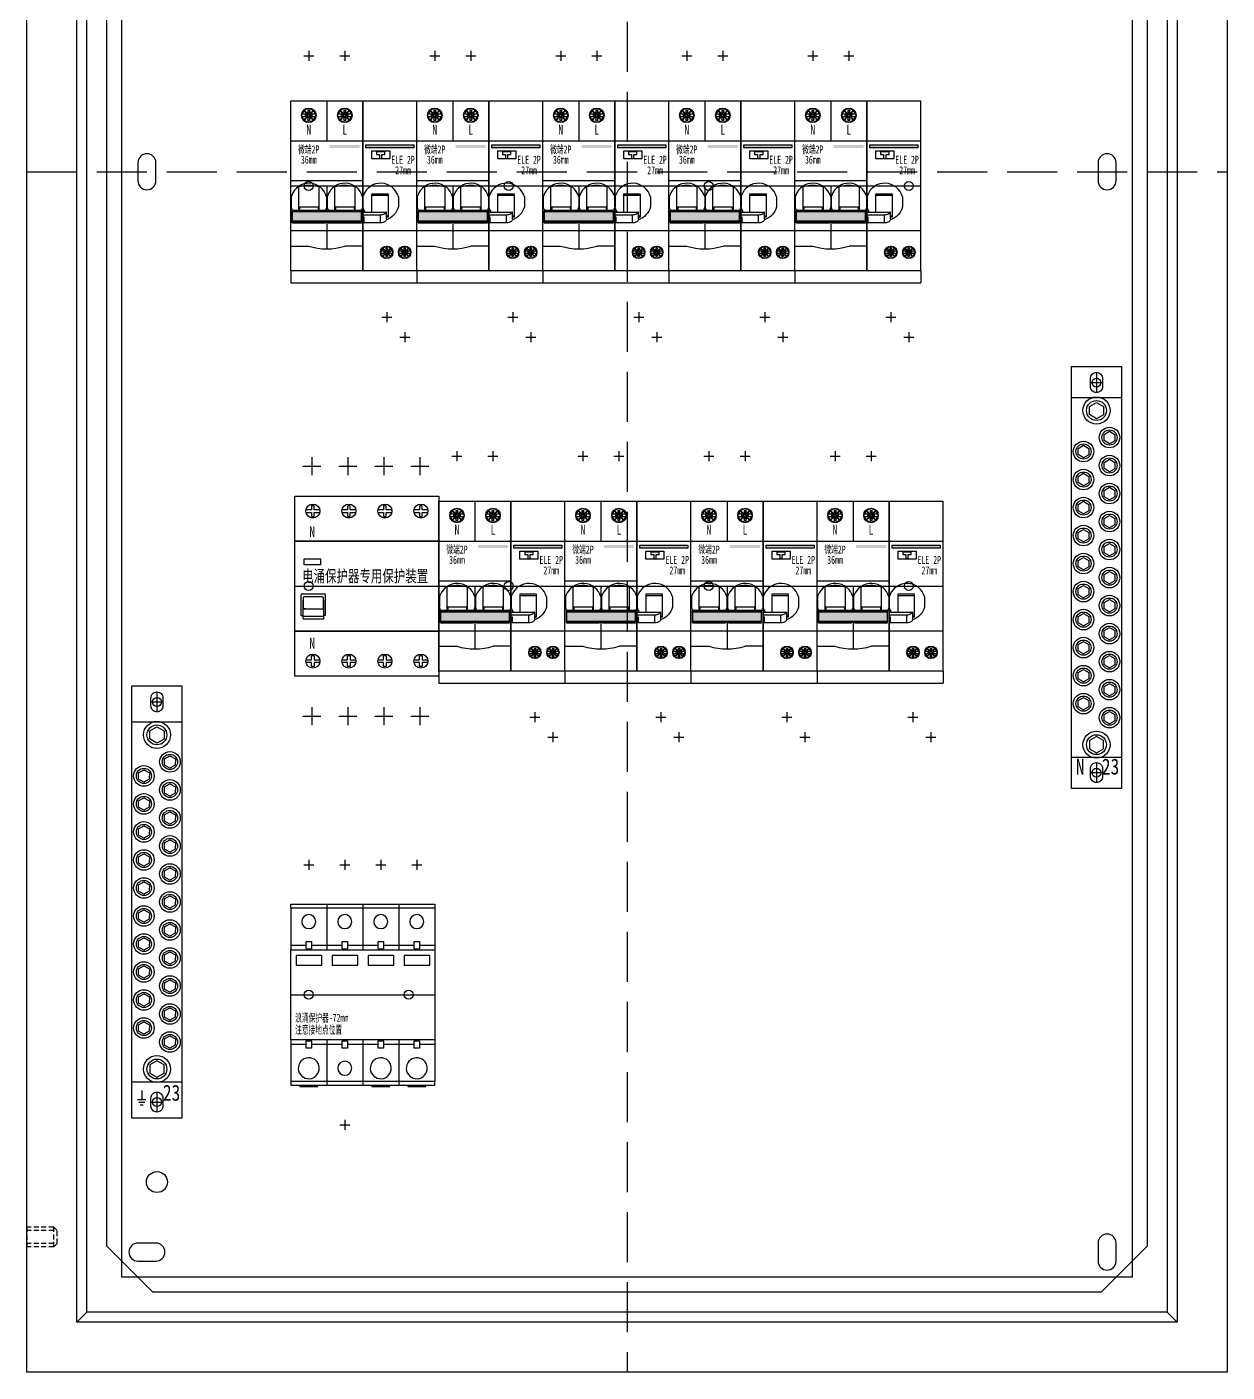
# Model space of a CAD drawing. Extents: x 1529467 to 1530067, y 413710 to 414910.
# Drawn here: x 1529467 to 1530067, y 413710 to 414383 of the extents above; entities that cross this region are included whole.
import ezdxf
from ezdxf.enums import TextEntityAlignment as Align

# ---------------------------------------------------------------- set-up
doc = ezdxf.new("R2010")
doc.units = 0
doc.header["$MEASUREMENT"] = 0
for name, pattern in [('DASH', [0.35, 0.25, -0.1]), ('HIDDEN', [0.375, 0.25, -0.125]), ('LYJS-XX', [0.35, 0.25, -0.1])]:
    doc.linetypes.add(name, pattern=pattern)
for name, color, linetype in [('dian', 7, 'Continuous'), ('LY-JS-BJ', 7, 'Continuous'), ('LY-JS-YQJ', 7, 'Continuous'), ('布置图', 20, 'Continuous'), ('照明平面设备层', 1, 'Continuous')]:
    doc.layers.add(name, color=color, linetype=linetype)
doc.styles.add('-宋体', font='', dxfattribs={"width": 0.65})
doc.styles.add('LY-SJ-元器件', font='', dxfattribs={"width": 0.6, "height": 4})
doc.styles.get('-宋体').set_extended_font_data('NSimSun')
doc.styles.get('LY-SJ-元器件').set_extended_font_data('SimSun')

# ---------------------------------------------------------------- blocks, each defined once
blk = doc.blocks.new('A$C7F2E4CF4')
at = {"layer": 'LY-JS-YQJ', "color": 1, "linetype": 'DASH'}
for p, q in [((-3, 0), (3, 0)), ((0, 5), (0, -5))]:
    blk.add_line(p, q, dxfattribs=at)
at = {"layer": 'LY-JS-YQJ', "color": 0, "linetype": 'ByBlock'}
blk.add_lwpolyline([(0, 5), (0, 5, -0.414214), (3, 2), (3, -2, -0.414214), (0, -5), (0, -5, -0.414214), (-3, -2), (-3, 2, -0.414214)], format="xyb", close=True, dxfattribs=at)
blk = doc.blocks.new('23位零排2021')
at = {"layer": 'LY-JS-YQJ', "color": 2, "linetype": 'ByBlock'}
blk.add_lwpolyline([(25, 211), (25, 0), (0, 0), (0, 211)], close=True, dxfattribs=at)
for points in [[(0, 195.5), (25, 195.5)], [(25, 15.5), (0, 15.5)]]:
    blk.add_lwpolyline(points, dxfattribs=at)
at = {"layer": 'LY-JS-YQJ', "color": 3}
for points in [[(12.49, 184.91), (8.94, 186.97), (8.96, 191.07), (12.51, 193.1), (16.06, 191.04), (16.04, 186.94)], [(18.99, 172.38), (16.29, 173.95), (16.3, 177.07), (19.01, 178.62), (21.71, 177.05), (21.7, 173.93)], [(5.99, 165.38), (3.29, 166.95), (3.3, 170.07), (6.01, 171.62), (8.71, 170.05), (8.7, 166.93)], [(18.99, 158.38), (16.29, 159.95), (16.3, 163.07), (19.01, 164.62), (21.71, 163.05), (21.7, 159.93)], [(5.99, 151.38), (3.29, 152.95), (3.3, 156.07), (6.01, 157.62), (8.71, 156.05), (8.7, 152.93)], [(18.99, 144.38), (16.29, 145.95), (16.3, 149.07), (19.01, 150.62), (21.71, 149.05), (21.7, 145.93)], [(5.99, 137.38), (3.29, 138.95), (3.3, 142.07), (6.01, 143.62), (8.71, 142.05), (8.7, 138.93)], [(18.99, 130.38), (16.29, 131.95), (16.3, 135.07), (19.01, 136.62), (21.71, 135.05), (21.7, 131.93)], [(5.99, 123.38), (3.29, 124.95), (3.3, 128.07), (6.01, 129.62), (8.71, 128.05), (8.7, 124.93)], [(18.99, 116.38), (16.29, 117.95), (16.3, 121.07), (19.01, 122.62), (21.71, 121.05), (21.7, 117.93)], [(5.99, 109.38), (3.29, 110.95), (3.3, 114.07), (6.01, 115.62), (8.71, 114.05), (8.7, 110.93)], [(18.99, 102.38), (16.29, 103.95), (16.3, 107.07), (19.01, 108.62), (21.71, 107.05), (21.7, 103.93)], [(5.99, 95.38), (3.29, 96.95), (3.3, 100.07), (6.01, 101.62), (8.71, 100.05), (8.7, 96.93)], [(18.99, 88.38), (16.29, 89.95), (16.3, 93.07), (19.01, 94.62), (21.71, 93.05), (21.7, 89.93)], [(5.99, 81.38), (3.29, 82.95), (3.3, 86.07), (6.01, 87.62), (8.71, 86.05), (8.7, 82.93)], [(18.99, 74.38), (16.29, 75.95), (16.3, 79.07), (19.01, 80.62), (21.71, 79.05), (21.7, 75.93)], [(5.99, 67.38), (3.29, 68.95), (3.3, 72.07), (6.01, 73.62), (8.71, 72.05), (8.7, 68.93)], [(18.99, 60.38), (16.29, 61.95), (16.3, 65.07), (19.01, 66.62), (21.71, 65.05), (21.7, 61.93)], [(5.99, 53.38), (3.29, 54.95), (3.3, 58.07), (6.01, 59.62), (8.71, 58.05), (8.7, 54.93)], [(18.99, 46.38), (16.29, 47.95), (16.3, 51.07), (19.01, 52.62), (21.71, 51.05), (21.7, 47.93)], [(5.99, 39.38), (3.29, 40.95), (3.3, 44.07), (6.01, 45.62), (8.71, 44.05), (8.7, 40.93)], [(18.99, 32.38), (16.29, 33.95), (16.3, 37.07), (19.01, 38.62), (21.71, 37.05), (21.7, 33.93)], [(12.49, 26.09), (8.94, 24.03), (8.96, 19.93), (12.51, 17.9), (16.06, 19.96), (16.04, 24.06)]]:
    blk.add_lwpolyline(points, close=True, dxfattribs=at)
for centre, radius in [((12.5, 189.01), 6.76), ((12.5, 189.01), 4.97), ((19, 175.5), 5.14), ((19, 175.5), 3.78), ((6, 168.5), 5.14), ((6, 168.5), 3.78), ((19, 161.5), 5.14), ((19, 161.5), 3.78), ((6, 154.5), 5.14), ((6, 154.5), 3.78), ((19, 147.5), 5.14), ((19, 147.5), 3.78), ((6, 140.5), 5.14), ((6, 140.5), 3.78), ((19, 133.5), 5.14), ((19, 133.5), 3.78), ((6, 126.5), 5.14), ((6, 126.5), 3.78), ((19, 119.5), 5.14), ((19, 119.5), 3.78), ((6, 112.5), 5.14), ((6, 112.5), 3.78), ((19, 105.5), 5.14), ((19, 105.5), 3.78), ((6, 98.5), 5.14), ((6, 98.5), 3.78), ((19, 91.5), 5.14), ((19, 91.5), 3.78), ((6, 84.5), 5.14), ((6, 84.5), 3.78), ((19, 77.5), 5.14), ((19, 77.5), 3.78), ((6, 70.5), 5.14), ((6, 70.5), 3.78), ((19, 63.5), 5.14), ((19, 63.5), 3.78), ((6, 56.5), 5.14), ((6, 56.5), 3.78), ((19, 49.5), 5.14), ((6, 42.5), 5.14), ((19, 49.5), 3.78), ((6, 42.5), 3.78), ((19, 35.5), 5.14), ((19, 35.5), 3.78), ((12.5, 21.99), 6.76), ((12.5, 21.99), 4.97)]:
    blk.add_circle(centre, radius, dxfattribs=at)
at = {"layer": 'LY-JS-YQJ', "color": 0}
for p in [(12.5, 203), (12.5, 8)]:
    blk.add_blockref('A$C7F2E4CF4', p, dxfattribs=at)
at = {"layer": 'LY-JS-YQJ', "color": 1, "style": '-宋体', "width": 0.8}
blk.add_text('N', height=8, dxfattribs=at).set_placement((2.16, 7.05))
at = {"layer": 'LY-JS-YQJ', "color": 4, "style": '-宋体', "width": 0.8}
blk.add_text('23', height=8, dxfattribs=at).set_placement((15.18, 7.05))
blk = doc.blocks.new('23位地排2021')
at = {"layer": 'LY-JS-YQJ', "color": 1, "linetype": 'ByBlock'}
for p, q in [((4.95, 13.76), (4.95, 9.28)), ((2.87, 9.28), (7.03, 9.28)), ((3.41, 7.93), (6.43, 7.93)), ((4.14, 6.58), (5.65, 6.58))]:
    blk.add_line(p, q, dxfattribs=at)
at = {"layer": 'LY-JS-YQJ', "color": 2, "linetype": 'ByBlock'}
blk.add_lwpolyline([(25, 216), (25, 0), (0, 0), (0, 216)], close=True, dxfattribs=at)
for points in [[(0, 198), (25, 198)], [(25, 18), (0, 18)]]:
    blk.add_lwpolyline(points, dxfattribs=at)
at = {"layer": 'LY-JS-YQJ', "color": 3}
for points in [[(12.49, 187.41), (8.94, 189.47), (8.96, 193.57), (12.51, 195.6), (16.06, 193.54), (16.04, 189.44)], [(18.99, 174.88), (16.29, 176.45), (16.3, 179.57), (19.01, 181.12), (21.71, 179.55), (21.7, 176.43)], [(5.99, 167.88), (3.29, 169.45), (3.3, 172.57), (6.01, 174.12), (8.71, 172.55), (8.7, 169.43)], [(18.99, 160.88), (16.29, 162.45), (16.3, 165.57), (19.01, 167.12), (21.71, 165.55), (21.7, 162.43)], [(5.99, 153.88), (3.29, 155.45), (3.3, 158.57), (6.01, 160.12), (8.71, 158.55), (8.7, 155.43)], [(18.99, 146.88), (16.29, 148.45), (16.3, 151.57), (19.01, 153.12), (21.71, 151.55), (21.7, 148.43)], [(5.99, 139.88), (3.29, 141.45), (3.3, 144.57), (6.01, 146.12), (8.71, 144.55), (8.7, 141.43)], [(18.99, 132.88), (16.29, 134.45), (16.3, 137.57), (19.01, 139.12), (21.71, 137.55), (21.7, 134.43)], [(5.99, 125.88), (3.29, 127.45), (3.3, 130.57), (6.01, 132.12), (8.71, 130.55), (8.7, 127.43)], [(18.99, 118.88), (16.29, 120.45), (16.3, 123.57), (19.01, 125.12), (21.71, 123.55), (21.7, 120.43)], [(5.99, 111.88), (3.29, 113.45), (3.3, 116.57), (6.01, 118.12), (8.71, 116.55), (8.7, 113.43)], [(18.99, 104.88), (16.29, 106.45), (16.3, 109.57), (19.01, 111.12), (21.71, 109.55), (21.7, 106.43)], [(5.99, 97.88), (3.29, 99.45), (3.3, 102.57), (6.01, 104.12), (8.71, 102.55), (8.7, 99.43)], [(18.99, 90.88), (16.29, 92.45), (16.3, 95.57), (19.01, 97.12), (21.71, 95.55), (21.7, 92.43)], [(5.99, 83.88), (3.29, 85.45), (3.3, 88.57), (6.01, 90.12), (8.71, 88.55), (8.7, 85.43)], [(18.99, 76.88), (16.29, 78.45), (16.3, 81.57), (19.01, 83.12), (21.71, 81.55), (21.7, 78.43)], [(5.99, 69.88), (3.29, 71.45), (3.3, 74.57), (6.01, 76.12), (8.71, 74.55), (8.7, 71.43)], [(18.99, 62.88), (16.29, 64.45), (16.3, 67.57), (19.01, 69.12), (21.71, 67.55), (21.7, 64.43)], [(5.99, 55.88), (3.29, 57.45), (3.3, 60.57), (6.01, 62.12), (8.71, 60.55), (8.7, 57.43)], [(18.99, 48.88), (16.29, 50.45), (16.3, 53.57), (19.01, 55.12), (21.71, 53.55), (21.7, 50.43)], [(5.99, 41.88), (3.29, 43.45), (3.3, 46.57), (6.01, 48.12), (8.71, 46.55), (8.7, 43.43)], [(18.99, 34.88), (16.29, 36.45), (16.3, 39.57), (19.01, 41.12), (21.71, 39.55), (21.7, 36.43)], [(12.49, 28.59), (8.94, 26.53), (8.96, 22.43), (12.51, 20.4), (16.06, 22.46), (16.04, 26.56)]]:
    blk.add_lwpolyline(points, close=True, dxfattribs=at)
for centre, radius in [((12.5, 191.51), 6.76), ((12.5, 191.51), 4.97), ((19, 178), 5.14), ((19, 178), 3.78), ((6, 171), 5.14), ((6, 171), 3.78), ((19, 164), 5.14), ((6, 157), 5.14), ((19, 164), 3.78), ((6, 157), 3.78), ((19, 150), 5.14), ((6, 143), 5.14), ((19, 150), 3.78), ((6, 143), 3.78), ((19, 136), 5.14), ((19, 136), 3.78), ((6, 129), 5.14), ((6, 129), 3.78), ((19, 122), 5.14), ((19, 122), 3.78), ((6, 115), 5.14), ((6, 115), 3.78), ((19, 108), 5.14), ((19, 108), 3.78), ((6, 101), 5.14), ((6, 101), 3.78), ((19, 94), 5.14), ((19, 94), 3.78), ((6, 87), 5.14), ((6, 87), 3.78), ((19, 80), 5.14), ((19, 80), 3.78), ((6, 73), 5.14), ((6, 73), 3.78), ((19, 66), 5.14), ((19, 66), 3.78), ((6, 59), 5.14), ((6, 59), 3.78), ((19, 52), 5.14), ((19, 52), 3.78), ((6, 45), 5.14), ((6, 45), 3.78), ((19, 38), 5.14), ((19, 38), 3.78), ((12.5, 24.49), 6.76), ((12.5, 24.49), 4.97)]:
    blk.add_circle(centre, radius, dxfattribs=at)
at = {"layer": 'LY-JS-YQJ', "color": 0}
for p in [(12.5, 208), (12.5, 8)]:
    blk.add_blockref('A$C7F2E4CF4', p, dxfattribs=at)
at = {"layer": 'LY-JS-YQJ', "color": 4, "style": '-宋体', "width": 0.8}
blk.add_text('23', height=8, dxfattribs=at).set_placement((15.47, 8.63))
blk = doc.blocks.new('微端2P+ELE-63mm-2022.1')
h = blk.add_hatch(color=3)
h.dxf.hatch_style = 1
h.paths.add_polyline_path([(34.5, 19), (34.5, 20.5), (19.5, 20.5), (19.5, 19)])
h = blk.add_hatch(color=3)
h.dxf.hatch_style = 1
h.paths.add_polyline_path([(61.5, 19), (61.5, 20.5), (37.5, 20.5), (37.5, 19)])
h = blk.add_hatch(color=0)
h.dxf.hatch_style = 1
h.paths.add_polyline_path([(0.7, -12.97), (0.7, -17.47), (35.3, -17.47), (35.3, -12.97)])
at = {"color": 1}
for p, q in [((9, 67.5), (9, 62.5)), ((27, 67.5), (27, 62.5)), ((6.5, 65), (11.5, 65)), ((24.5, 65), (29.5, 65)), ((0, 0), (63, 0))]:
    blk.add_line(p, q, dxfattribs=at)
at = {"color": 0}
for p, q in [((0, 42.5), (36, 42.5)), ((0, -42.5), (0, 42.5)), ((18, 42.5), (18, 22.5)), ((36, 42.5), (36, -42.5)), ((63, -42.5), (63, 42.5)), ((0, 22.5), (36, 22.5)), ((36, 2.5), (0, 2.5)), ((18, 0), (18, -12.22)), ((18, -17.47), (18, -31.46)), ((48.65, -15.61), (47.85, -15.61)), ((36, -22.5), (0, -22.5)), ((0, -42.5), (0, -48.5)), ((36, -42.5), (0, -42.5)), ((63, -42.5), (63, -48.5)), ((0, -48.5), (63, -48.5))]:
    blk.add_line(p, q, dxfattribs=at)
at = {"color": 0, "linetype": 'Continuous', "lineweight": 25}
for p, q in [((5.58, 34.71), (7.95, 34.71)), ((7.95, 35.91), (5.59, 35.91)), ((6.7, 37.82), (6.49, 37.61)), ((6.49, 37.61), (6.6, 37.5)), ((6.6, 37.5), (8.15, 35.95)), ((8.15, 34.67), (6.6, 33.12)), ((6.81, 37.71), (6.7, 37.82)), ((8.39, 36.13), (6.81, 37.71)), ((6.81, 32.91), (8.39, 34.49)), ((7.25, 35.91), (8, 35.46)), ((7.25, 35.91), (7.25, 34.71)), ((7.25, 34.71), (8, 35.16)), ((8, 35.46), (8, 35.16)), ((8.25, 35.46), (8, 35.46)), ((8, 35.16), (8.25, 35.16)), ((9.5, 37.66), (8.5, 37.66)), ((8.5, 37.66), (8.5, 36.46)), ((8.5, 37.66), (8.85, 36.31)), ((8.5, 36.46), (8.85, 35.96)), ((8.5, 34.16), (8.85, 34.65)), ((8.5, 32.96), (8.85, 34.31)), ((8.5, 34.16), (8.5, 32.96)), ((9.15, 36.31), (8.85, 36.31)), ((8.85, 36.31), (8.85, 35.96)), ((8.85, 34.65), (8.85, 34.31)), ((8.85, 34.31), (9.15, 34.31)), ((9.5, 37.66), (9.15, 36.31)), ((9.5, 36.46), (9.15, 35.96)), ((9.15, 35.96), (9.15, 36.31)), ((9.15, 34.31), (9.15, 34.66)), ((9.5, 34.16), (9.15, 34.66)), ((9.15, 34.31), (9.5, 32.96)), ((9.5, 36.46), (9.5, 37.66)), ((9.5, 32.96), (9.5, 34.16)), ((11.19, 37.71), (9.61, 36.13)), ((9.61, 34.49), (11.19, 32.91)), ((10, 35.46), (9.75, 35.46)), ((9.75, 35.16), (10, 35.16)), ((9.85, 35.95), (11.4, 37.5)), ((11.4, 33.12), (9.85, 34.67)), ((10.75, 35.91), (10, 35.46)), ((10, 35.16), (10, 35.46)), ((10.75, 34.71), (10, 35.16)), ((12.42, 35.91), (10.05, 35.91)), ((10.05, 34.71), (12.41, 34.71)), ((10.75, 34.71), (10.75, 35.91)), ((11.3, 37.82), (11.19, 37.71)), ((11.51, 37.61), (11.3, 37.82)), ((11.4, 37.5), (11.51, 37.61)), ((23.58, 34.71), (25.95, 34.71)), ((25.95, 35.91), (23.59, 35.91)), ((24.7, 37.82), (24.49, 37.61)), ((24.49, 37.61), (24.6, 37.5)), ((24.6, 37.5), (26.15, 35.95)), ((26.15, 34.67), (24.6, 33.12)), ((24.81, 37.71), (24.7, 37.82)), ((26.39, 36.13), (24.81, 37.71)), ((24.81, 32.91), (26.39, 34.49)), ((25.25, 35.91), (25.25, 34.71)), ((25.25, 35.91), (26, 35.46)), ((25.25, 34.71), (26, 35.16)), ((26.25, 35.46), (26, 35.46)), ((26, 35.46), (26, 35.16)), ((26, 35.16), (26.25, 35.16)), ((26.5, 37.66), (26.5, 36.46)), ((26.5, 37.66), (26.85, 36.31)), ((27.5, 37.66), (26.5, 37.66)), ((26.5, 36.46), (26.85, 35.96)), ((26.5, 34.16), (26.85, 34.65)), ((26.5, 32.96), (26.85, 34.31)), ((26.5, 34.16), (26.5, 32.96)), ((26.85, 36.31), (26.85, 35.96)), ((27.15, 36.31), (26.85, 36.31)), ((26.85, 34.65), (26.85, 34.31)), ((26.85, 34.31), (27.15, 34.31)), ((27.5, 37.66), (27.15, 36.31)), ((27.5, 36.46), (27.15, 35.96)), ((27.15, 35.96), (27.15, 36.31)), ((27.5, 34.16), (27.15, 34.66)), ((27.15, 34.31), (27.15, 34.66)), ((27.15, 34.31), (27.5, 32.96)), ((27.5, 36.46), (27.5, 37.66)), ((27.5, 32.96), (27.5, 34.16)), ((29.19, 37.71), (27.61, 36.13)), ((27.61, 34.49), (29.19, 32.91)), ((28, 35.46), (27.75, 35.46)), ((27.75, 35.16), (28, 35.16)), ((27.85, 35.95), (29.4, 37.5)), ((29.4, 33.12), (27.85, 34.67)), ((28.75, 35.91), (28, 35.46)), ((28, 35.16), (28, 35.46)), ((28.75, 34.71), (28, 35.16)), ((30.42, 35.91), (28.05, 35.91)), ((28.05, 34.71), (30.41, 34.71)), ((28.75, 34.71), (28.75, 35.91)), ((29.3, 37.82), (29.19, 37.71)), ((29.51, 37.61), (29.3, 37.82)), ((29.4, 37.5), (29.51, 37.61)), ((6.6, 33.12), (6.49, 33.01)), ((6.49, 33.01), (6.7, 32.8)), ((6.7, 32.8), (6.81, 32.91)), ((8.5, 32.96), (9.5, 32.96)), ((9, 31.81), (9, 32.06)), ((11.19, 32.91), (11.3, 32.8)), ((11.3, 32.8), (11.51, 33.01)), ((11.51, 33.01), (11.4, 33.12)), ((24.6, 33.12), (24.49, 33.01)), ((24.49, 33.01), (24.7, 32.8)), ((24.7, 32.8), (24.81, 32.91)), ((26.5, 32.96), (27.5, 32.96)), ((27, 31.81), (27, 32.06)), ((29.19, 32.91), (29.3, 32.8)), ((29.3, 32.8), (29.51, 33.01)), ((29.51, 33.01), (29.4, 33.12)), ((0.25, -5.47), (0.25, -10.49)), ((4.1, -12.22), (4.1, -0.35)), ((14.1, -0.35), (14.1, -12.22)), ((17.95, -5.47), (17.95, -10.49)), ((18.25, -5.47), (18.25, -10.49)), ((22.1, -12.22), (22.1, -0.35)), ((32.1, -0.35), (32.1, -12.22)), ((35.95, -5.47), (35.95, -10.49)), ((36.11, -5.47), (36.11, -10.49)), ((40.55, -13.08), (40.55, -3.94)), ((40.55, -3.94), (48.65, -3.94)), ((40.55, -4.67), (48.65, -4.67)), ((48.65, -3.94), (48.65, -15.61)), ((53.81, -5.47), (53.81, -10.49)), ((0.7, -12.22), (0.7, -12.44)), ((35.3, -12.22), (0.7, -12.22)), ((35.3, -12.44), (0.7, -12.44)), ((0.7, -18.44), (0.7, -12.44)), ((35.3, -12.97), (0.7, -12.97)), ((0.7, -12.97), (0.7, -17.47)), ((4.45, -10.38), (13.75, -10.38)), ((4.45, -10.38), (4.45, -12.22)), ((13.75, -10.38), (13.75, -12.22)), ((22.45, -10.38), (31.75, -10.38)), ((22.45, -10.38), (22.45, -12.22)), ((31.75, -10.38), (31.75, -12.22)), ((35.3, -12.44), (35.3, -12.22)), ((35.3, -18.44), (35.3, -12.44)), ((35.3, -17.47), (35.3, -12.97)), ((36, -13.09), (47.68, -13.09)), ((40.55, -13.08), (47.85, -13.08)), ((47.85, -16.51), (47.85, -13.08)), ((0.7, -17.47), (35.3, -17.47)), ((0.7, -18.13), (35.3, -18.13)), ((0.7, -18.44), (17.3, -18.44)), ((18.7, -18.44), (35.3, -18.44)), ((36, -14.38), (44.85, -14.38)), ((36, -15.45), (36.55, -15.45)), ((36.55, -15.61), (36, -15.61)), ((36.55, -15.45), (36.55, -18.44)), ((44.85, -18.44), (36.55, -18.44)), ((44.85, -18.44), (44.85, -14.38)), ((47.85, -14.99), (48.65, -14.99)), ((47.07, -32.65), (45.04, -32.65)), ((46, -31.01), (45.82, -31.19)), ((45.82, -31.19), (45.91, -31.29)), ((45.91, -31.29), (47.24, -32.62)), ((46.09, -31.1), (46, -31.01)), ((47.45, -32.46), (46.09, -31.1)), ((46.47, -32.65), (46.47, -33.68)), ((46.47, -32.65), (47.11, -33.04)), ((46.47, -33.68), (47.11, -33.29)), ((47.11, -33.04), (47.11, -33.29)), ((47.33, -33.04), (47.11, -33.04)), ((47.11, -33.29), (47.33, -33.29)), ((47.54, -31.15), (47.84, -32.31)), ((47.54, -31.15), (47.54, -32.18)), ((48.4, -31.15), (47.54, -31.15)), ((47.54, -32.18), (47.84, -32.61)), ((48.1, -32.31), (47.84, -32.31)), ((47.84, -32.31), (47.84, -32.61)), ((48.4, -31.15), (48.1, -32.31)), ((48.4, -32.18), (48.1, -32.61)), ((48.1, -32.61), (48.1, -32.31)), ((48.4, -32.18), (48.4, -31.15)), ((49.85, -31.1), (48.49, -32.46)), ((48.83, -33.04), (48.61, -33.04)), ((48.61, -33.29), (48.83, -33.29)), ((48.7, -32.62), (50.03, -31.29)), ((49.47, -32.65), (48.83, -33.04)), ((48.83, -33.29), (48.83, -33.04)), ((49.47, -33.68), (48.83, -33.29)), ((50.9, -32.65), (48.87, -32.65)), ((49.47, -33.68), (49.47, -32.65)), ((49.94, -31.01), (49.85, -31.1)), ((50.12, -31.19), (49.94, -31.01)), ((50.03, -31.29), (50.12, -31.19)), ((56.07, -32.65), (54.04, -32.65)), ((55, -31.01), (54.82, -31.19)), ((54.82, -31.19), (54.91, -31.29)), ((54.91, -31.29), (56.24, -32.62)), ((55.09, -31.1), (55, -31.01)), ((56.45, -32.46), (55.09, -31.1)), ((55.47, -32.65), (55.47, -33.68)), ((55.47, -32.65), (56.11, -33.04)), ((55.47, -33.68), (56.11, -33.29)), ((56.11, -33.04), (56.11, -33.29)), ((56.33, -33.04), (56.11, -33.04)), ((56.11, -33.29), (56.33, -33.29)), ((56.54, -31.15), (56.84, -32.31)), ((56.54, -31.15), (56.54, -32.18)), ((57.4, -31.15), (56.54, -31.15)), ((56.54, -32.18), (56.84, -32.61)), ((57.1, -32.31), (56.84, -32.31)), ((56.84, -32.31), (56.84, -32.61)), ((57.4, -31.15), (57.1, -32.31)), ((57.4, -32.18), (57.1, -32.61)), ((57.1, -32.61), (57.1, -32.31)), ((57.4, -32.18), (57.4, -31.15)), ((58.85, -31.1), (57.49, -32.46)), ((57.83, -33.04), (57.61, -33.04)), ((57.61, -33.29), (57.83, -33.29)), ((57.7, -32.62), (59.03, -31.29)), ((58.47, -32.65), (57.83, -33.04)), ((57.83, -33.29), (57.83, -33.04)), ((58.47, -33.68), (57.83, -33.29)), ((59.9, -32.65), (57.87, -32.65)), ((58.47, -33.68), (58.47, -32.65)), ((58.94, -31.01), (58.85, -31.1)), ((59.12, -31.19), (58.94, -31.01)), ((59.03, -31.29), (59.12, -31.19)), ((45.04, -33.68), (47.07, -33.68)), ((45.91, -35.04), (45.82, -35.14)), ((45.82, -35.14), (46, -35.32)), ((47.24, -33.71), (45.91, -35.04)), ((46, -35.32), (46.09, -35.23)), ((46.09, -35.23), (47.45, -33.87)), ((47.54, -34.15), (47.84, -33.73)), ((47.54, -35.18), (47.84, -34.02)), ((47.54, -34.15), (47.54, -35.18)), ((47.54, -35.18), (48.4, -35.18)), ((47.84, -33.73), (47.84, -34.02)), ((47.84, -34.02), (48.1, -34.02)), ((47.97, -36.17), (47.97, -35.95)), ((48.1, -34.02), (48.1, -33.72)), ((48.4, -34.15), (48.1, -33.72)), ((48.1, -34.02), (48.4, -35.18)), ((48.4, -35.18), (48.4, -34.15)), ((48.49, -33.87), (49.85, -35.23)), ((50.03, -35.04), (48.7, -33.71)), ((48.87, -33.68), (50.89, -33.68)), ((49.85, -35.23), (49.94, -35.32)), ((49.94, -35.32), (50.12, -35.14)), ((50.12, -35.14), (50.03, -35.04)), ((54.04, -33.68), (56.07, -33.68)), ((54.91, -35.04), (54.82, -35.14)), ((54.82, -35.14), (55, -35.32)), ((56.24, -33.71), (54.91, -35.04)), ((55, -35.32), (55.09, -35.23)), ((55.09, -35.23), (56.45, -33.87)), ((56.54, -34.15), (56.84, -33.73)), ((56.54, -35.18), (56.84, -34.02)), ((56.54, -34.15), (56.54, -35.18)), ((56.54, -35.18), (57.4, -35.18)), ((56.84, -33.73), (56.84, -34.02)), ((56.84, -34.02), (57.1, -34.02)), ((56.97, -36.17), (56.97, -35.95)), ((57.1, -34.02), (57.1, -33.72)), ((57.4, -34.15), (57.1, -33.72)), ((57.1, -34.02), (57.4, -35.18)), ((57.4, -35.18), (57.4, -34.15)), ((57.49, -33.87), (58.85, -35.23)), ((59.03, -35.04), (57.7, -33.71)), ((57.87, -33.68), (59.89, -33.68)), ((58.85, -35.23), (58.94, -35.32)), ((58.94, -35.32), (59.12, -35.14)), ((59.12, -35.14), (59.03, -35.04))]:
    blk.add_line(p, q, dxfattribs=at)
at = {"color": 1, "linetype": 'ByBlock'}
for p, q in [((45.47, -65.6), (50.47, -65.6)), ((47.97, -63.1), (47.97, -68.1)), ((56.97, -73.1), (56.97, -78.1)), ((54.47, -75.6), (59.47, -75.6))]:
    blk.add_line(p, q, dxfattribs=at)
at = {"color": 0}
for points in [[(63, -42.5), (36, -42.5), (36, 42.5), (63, 42.5)], [(36, 22.5), (63, 22.5)], [(42.9, 17), (42.9, 15.8), (44.4, 15.8), (44.4, 13.8), (45.6, 13.8), (45.6, 15.8), (47.1, 15.8), (47.1, 17), (42.9, 17)], [(63, -22.5), (36, -22.5)], [(0, -30.05), (8.89, -30.05)], [(36, -30.05), (27.11, -30.05)]]:
    blk.add_lwpolyline(points, dxfattribs=at)
at = {"color": 0, "linetype": 'Continuous', "lineweight": 25}
for points in [[(8.85, 35.96, -0.008657), (8.83, 35.88, -0.023793), (8.8, 35.81, -0.091571), (8.7, 35.65, -0.078411), (8.54, 35.53, -0.073505), (8.41, 35.48, -0.017685), (8.36, 35.47, -0.010456), (8.3, 35.46, -0.005778), (8.25, 35.46)], [(8.25, 35.16, -0.00869), (8.33, 35.15, -0.023887), (8.41, 35.14, -0.086312), (8.57, 35.07, -0.089889), (8.74, 34.92, -0.067544), (8.8, 34.81, -0.017754), (8.82, 34.76, -0.010496), (8.84, 34.71, -0.005799), (8.85, 34.65)], [(9.75, 35.46, -0.008656), (9.67, 35.47, -0.023792), (9.59, 35.48, -0.085963), (9.43, 35.54, -0.089526), (9.26, 35.69, -0.067272), (9.2, 35.81, -0.017683), (9.18, 35.86, -0.010455), (9.16, 35.91, -0.005777), (9.15, 35.96)], [(9.15, 34.66, -0.008657), (9.17, 34.74, -0.023793), (9.2, 34.81, -0.091571), (9.3, 34.96, -0.078412), (9.46, 35.09, -0.073501), (9.59, 35.14, -0.017684), (9.64, 35.15, -0.010456), (9.7, 35.15, -0.005777), (9.75, 35.16)], [(26.85, 35.96, -0.008657), (26.83, 35.88, -0.023793), (26.8, 35.81, -0.091571), (26.7, 35.65, -0.078411), (26.54, 35.53, -0.073505), (26.41, 35.48, -0.017685), (26.36, 35.47, -0.010456), (26.3, 35.46, -0.005778), (26.25, 35.46)], [(26.25, 35.16, -0.00869), (26.33, 35.15, -0.023887), (26.41, 35.14, -0.086312), (26.57, 35.07, -0.089889), (26.74, 34.92, -0.067544), (26.8, 34.81, -0.017754), (26.82, 34.76, -0.010496), (26.84, 34.71, -0.005799), (26.85, 34.65)], [(27.75, 35.46, -0.008656), (27.67, 35.47, -0.023792), (27.59, 35.48, -0.085963), (27.43, 35.54, -0.089526), (27.26, 35.69, -0.067272), (27.2, 35.81, -0.017683), (27.18, 35.86, -0.010455), (27.16, 35.91, -0.005777), (27.15, 35.96)], [(27.15, 34.66, -0.008657), (27.17, 34.74, -0.023793), (27.2, 34.81, -0.091571), (27.3, 34.96, -0.078412), (27.46, 35.09, -0.073501), (27.59, 35.14, -0.017684), (27.64, 35.15, -0.010456), (27.7, 35.15, -0.005777), (27.75, 35.16)], [(17.95, -5.47, 0.325898), (9.48, 1.36, 0.327549), (0.48, -4.75, 0.019903), (0.25, -5.47)], [(4.1, -0.35, -0.057791), (7.63, 0.35, -0.021426), (9.1, 0.42)], [(9.1, 0.42, -0.062866), (13.22, -0.09, -0.011925), (13.81, -0.26, -0.00278), (14.1, -0.35)], [(35.95, -5.47, 0.325898), (27.48, 1.36, 0.327549), (18.48, -4.75, 0.019903), (18.25, -5.47)], [(22.1, -0.35, -0.057791), (25.63, 0.35, -0.021426), (27.1, 0.42)], [(27.1, 0.42, -0.062866), (31.22, -0.09, -0.011925), (31.81, -0.26, -0.00278), (32.1, -0.35)], [(53.81, -5.47, 0.325898), (45.34, 1.36, 0.327549), (36.34, -4.75, 0.019903), (36.11, -5.47)], [(0.95, -12.22, -0.004985), (0.8, -11.97, -0.030991), (0.56, -11.44, -0.01067), (0.46, -11.16, -0.005787), (0.39, -10.94, -0.003458), (0.32, -10.72, -0.001919), (0.25, -10.49)], [(17.95, -10.49, -0.002854), (17.85, -10.83, -0.004585), (17.78, -11.05, -0.019111), (17.6, -11.55, -0.037551), (17.32, -12.12, -0.002555), (17.26, -12.22)], [(18.95, -12.22, -0.004985), (18.8, -11.97, -0.030991), (18.56, -11.44, -0.01067), (18.46, -11.16, -0.005787), (18.39, -10.94, -0.003458), (18.32, -10.72, -0.001919), (18.25, -10.49)], [(35.95, -10.49, -0.002854), (35.85, -10.83, -0.004585), (35.78, -11.05, -0.019111), (35.6, -11.55, -0.037551), (35.32, -12.12, -0.002555), (35.26, -12.22)], [(37.19, -13.09, -0.001795), (36.72, -12.11, -0.00414), (36.48, -11.57, -0.009598), (36.28, -11.1, -0.013431), (36.18, -10.85, -0.015877), (36.14, -10.72, -0.023788), (36.12, -10.63, -0.050604), (36.11, -10.53, -0.012356), (36.11, -10.49)], [(44.85, -14.38, 0.009763), (45.08, -14.37, 0.05752), (46.08, -14.21, 0.073734), (46.98, -13.81, 0.073656), (47.49, -13.36, 0.028209), (47.59, -13.23, 0.012152), (47.68, -13.09)], [(47.85, -13.22, 0.010405), (47.85, -13.21, 0.052357), (47.85, -13.2, 0.052352), (47.84, -13.19, 0.046202), (47.83, -13.17, 0.029578), (47.82, -13.16, 0.02368), (47.8, -13.15, 0.017967), (47.78, -13.14, 0.014665), (47.76, -13.13, 0.011695), (47.74, -13.12, 0.016038), (47.7, -13.1, 0.002868), (47.68, -13.09)], [(53.81, -10.49, -0.25096), (47.8, -16.87)], [(47.85, -16.51, -0.010744), (47.85, -16.6, -0.101991), (47.7, -17.11, -0.08255), (47.35, -17.58, -0.05423), (46.92, -17.91, -0.059873), (46.2, -18.23, -0.070818), (45, -18.44, -0.004299), (44.85, -18.44)], [(47.84, -32.61, -0.008657), (47.82, -32.67, -0.023793), (47.8, -32.74, -0.091571), (47.71, -32.87, -0.078411), (47.58, -32.98, -0.073505), (47.46, -33.02, -0.017685), (47.42, -33.03, -0.010456), (47.37, -33.03, -0.005778), (47.33, -33.04)], [(47.33, -33.29, -0.00869), (47.39, -33.3, -0.023887), (47.46, -33.31, -0.086312), (47.6, -33.37, -0.089889), (47.74, -33.5, -0.067544), (47.8, -33.6, -0.017754), (47.81, -33.64, -0.010496), (47.83, -33.68, -0.005799), (47.84, -33.73)], [(48.61, -33.04, -0.008656), (48.54, -33.03, -0.023792), (48.48, -33.02, -0.085963), (48.34, -32.96, -0.089526), (48.2, -32.83, -0.067272), (48.14, -32.74, -0.017683), (48.12, -32.69, -0.010455), (48.11, -32.65, -0.005777), (48.1, -32.61)], [(48.1, -33.72, -0.008657), (48.12, -33.66, -0.023793), (48.14, -33.59, -0.091571), (48.23, -33.46, -0.078412), (48.36, -33.35, -0.073501), (48.48, -33.31, -0.017684), (48.52, -33.3, -0.010456), (48.57, -33.3, -0.005777), (48.61, -33.29)], [(56.84, -32.61, -0.008657), (56.82, -32.67, -0.023793), (56.8, -32.74, -0.091571), (56.71, -32.87, -0.078411), (56.58, -32.98, -0.073505), (56.46, -33.02, -0.017685), (56.42, -33.03, -0.010456), (56.37, -33.03, -0.005778), (56.33, -33.04)], [(56.33, -33.29, -0.00869), (56.39, -33.3, -0.023887), (56.46, -33.31, -0.086312), (56.6, -33.37, -0.089889), (56.74, -33.5, -0.067544), (56.8, -33.6, -0.017754), (56.81, -33.64, -0.010496), (56.83, -33.68, -0.005799), (56.84, -33.73)], [(57.61, -33.04, -0.008656), (57.54, -33.03, -0.023792), (57.48, -33.02, -0.085963), (57.34, -32.96, -0.089526), (57.2, -32.83, -0.067272), (57.14, -32.74, -0.017683), (57.12, -32.69, -0.010455), (57.11, -32.65, -0.005777), (57.1, -32.61)], [(57.1, -33.72, -0.008657), (57.12, -33.66, -0.023793), (57.14, -33.59, -0.091571), (57.23, -33.46, -0.078412), (57.36, -33.35, -0.073501), (57.48, -33.31, -0.017684), (57.52, -33.3, -0.010456), (57.57, -33.3, -0.005777), (57.61, -33.29)]]:
    blk.add_lwpolyline(points, format="xyb", dxfattribs=at)
at = {"color": 3}
blk.add_lwpolyline([(37.5, 20.5), (61.5, 20.5), (61.5, 19), (37.5, 19)], close=True, dxfattribs=at)
at = {"color": 0}
blk.add_lwpolyline([(40.5, 17.5), (49.5, 17.5), (49.5, 13.5), (40.5, 13.5)], close=True, dxfattribs=at)
for centre, radius in [((9, 35.31), 3.64), ((9, 35.31), 3.39), ((27, 35.31), 3.64), ((27, 35.31), 3.39), ((47.97, -33.16), 3.12), ((47.97, -33.16), 2.91), ((56.97, -33.16), 3.12), ((56.97, -33.16), 2.91)]:
    blk.add_circle(centre, radius, dxfattribs=at)
at = {"color": 0, "linetype": 'Continuous', "lineweight": 25}
for centre, radius in [((9, 35.31), 3.5), ((27, 35.31), 3.5), ((47.97, -33.16), 3), ((56.97, -33.16), 3)]:
    blk.add_circle(centre, radius, dxfattribs=at)
for centre, radius, start, end in [((9, 35.31), 3.25, 137.64536, 169.36129), ((9, 35.31), 3.25, 190.63871, 222.35464), ((9, 35.31), 3.25, 47.64536, 132.35464), ((7.95, 36.46), 0.552, 270, 359.99998), ((7.95, 34.16), 0.552, 0, 89.99998), ((10.05, 36.46), 0.552, 180, 270), ((10.05, 34.16), 0.552, 90, 180.00002), ((9, 35.31), 3.25, 10.63871, 42.35464), ((9, 35.31), 3.25, 317.64536, 349.36129), ((27, 35.31), 3.25, 137.64536, 169.36129), ((27, 35.31), 3.25, 190.63871, 222.35464), ((27, 35.31), 3.25, 47.64536, 132.35464), ((25.95, 36.46), 0.552, 270, 359.99998), ((25.95, 34.16), 0.552, 0, 89.99998), ((28.05, 36.46), 0.552, 180, 270), ((28.05, 34.16), 0.552, 90, 180.00002), ((27, 35.31), 3.25, 10.63871, 42.35464), ((27, 35.31), 3.25, 317.64536, 349.36129), ((9, 35.31), 3.25, 227.64536, 312.35465), ((27, 35.31), 3.25, 227.64536, 312.35465), ((47.97, -33.16), 2.79, 137.64536, 169.36129), ((47.97, -33.16), 2.79, 47.64536, 132.35464), ((47.07, -32.18), 0.474, 270, 359.99998), ((48.87, -32.18), 0.474, 180, 270), ((47.97, -33.16), 2.79, 10.63871, 42.35464), ((56.97, -33.16), 2.79, 137.64536, 169.36129), ((56.97, -33.16), 2.79, 47.64536, 132.35464), ((56.07, -32.18), 0.474, 270, 359.99998), ((57.87, -32.18), 0.474, 180, 270), ((56.97, -33.16), 2.79, 10.63871, 42.35464), ((47.97, -33.16), 2.79, 190.63871, 222.35464), ((47.97, -33.16), 2.79, 227.64536, 312.35465), ((47.07, -34.15), 0.474, 0, 89.99998), ((48.87, -34.15), 0.474, 90, 180.00002), ((47.97, -33.16), 2.79, 317.64536, 349.36129), ((56.97, -33.16), 2.79, 190.63871, 222.35464), ((56.97, -33.16), 2.79, 227.64536, 312.35465), ((56.07, -34.15), 0.474, 0, 89.99998), ((57.87, -34.15), 0.474, 90, 180.00002), ((56.97, -33.16), 2.79, 317.64536, 349.36129)]:
    blk.add_arc(centre, radius, start, end, dxfattribs=at)
at = {"color": 0}
blk.add_arc((18, -1.43), 30.03, 252.33631, 287.66369, dxfattribs=at)
at = {"color": 0, "style": 'LY-SJ-元器件', "width": 0.7}
for s, p in [('N', (9, 28.16)), ('L', (27, 28.16))]:
    blk.add_text(s, height=5, dxfattribs=at).set_placement(p, align=Align.MIDDLE)
at = {"color": 1, "style": 'LY-SJ-元器件', "width": 0.6}
for s, p in [('微端2P', (9, 18.37)), ('36mm', (9, 13.08))]:
    blk.add_text(s, height=4, dxfattribs=at).set_placement(p, align=Align.MIDDLE)
at = {"color": 4, "style": 'LY-SJ-元器件', "width": 0.6}
for s, p in [('ELE 2P', (56.13, 13.08)), ('27mm', (56.13, 7.82))]:
    blk.add_text(s, height=4, dxfattribs=at).set_placement(p, align=Align.MIDDLE)
blk = doc.blocks.new('浪涌保护器 72mm-2022.1')
at = {"color": 1, "linetype": 'ByBlock'}
for p, q in [((9, 67.5), (9, 62.5)), ((27, 67.5), (27, 62.5)), ((45, 67.5), (45, 62.5)), ((63, 67.5), (63, 62.5)), ((6.5, 65), (11.5, 65)), ((24.5, 65), (29.5, 65)), ((42.5, 65), (47.5, 65)), ((60.5, 65), (65.5, 65)), ((0, 0), (72, 0)), ((24.5, -65), (29.5, -65)), ((27, -62.5), (27, -67.5))]:
    blk.add_line(p, q, dxfattribs=at)
at = {"color": 0, "linetype": 'Continuous', "lineweight": 25}
for p, q in [((0, 43.3), (0, 45.3)), ((0, 45.3), (18, 45.3)), ((0, 43.3), (0, 22.5)), ((18, 43.3), (0, 43.3)), ((18, 45.3), (18, 22.5)), ((18, 45.3), (36, 45.3)), ((36, 43.3), (18, 43.3)), ((36, 45.3), (54, 45.3)), ((36, 45.3), (36, 22.5)), ((54, 43.3), (36, 43.3)), ((54, 45.3), (72, 45.3)), ((54, 45.3), (54, 22.5)), ((72, 43.3), (54, 43.3)), ((72, 45.3), (72, 43.3)), ((72, 43.3), (72, 22.5)), ((7.65, 24.65), (0, 24.65)), ((7.65, 23), (7.65, 26.65)), ((7.65, 26.65), (10.35, 26.65)), ((10.35, 26.65), (10.35, 23)), ((18, 24.65), (10.35, 24.65)), ((25.65, 24.65), (18, 24.65)), ((25.65, 26.65), (28.35, 26.65)), ((25.65, 23), (25.65, 26.65)), ((28.35, 26.65), (28.35, 23)), ((36, 24.65), (28.35, 24.65)), ((43.65, 24.65), (36, 24.65)), ((43.65, 23), (43.65, 26.65)), ((43.65, 26.65), (46.35, 26.65)), ((46.35, 26.65), (46.35, 23)), ((54, 24.65), (46.35, 24.65)), ((61.65, 24.65), (54, 24.65)), ((61.65, 23), (61.65, 26.65)), ((61.65, 26.65), (64.35, 26.65)), ((64.35, 26.65), (64.35, 23)), ((72, 24.65), (64.35, 24.65)), ((15.3, 19.65), (2.7, 19.65)), ((2.7, 19.65), (2.7, 14.65)), ((15.3, 14.65), (2.7, 14.65)), ((15.3, 19.65), (15.3, 14.65)), ((33.3, 19.65), (20.7, 19.65)), ((20.7, 19.65), (20.7, 14.65)), ((33.3, 14.65), (20.7, 14.65)), ((33.3, 19.65), (33.3, 14.65)), ((51.3, 19.65), (38.7, 19.65)), ((38.7, 19.65), (38.7, 14.65)), ((51.3, 14.65), (38.7, 14.65)), ((51.3, 19.65), (51.3, 14.65)), ((69.3, 19.65), (56.7, 19.65)), ((56.7, 19.65), (56.7, 14.65)), ((69.3, 14.65), (56.7, 14.65)), ((69.3, 19.65), (69.3, 14.65)), ((0, -22.5), (0, -43.3)), ((0, -24.65), (7.65, -24.65)), ((7.65, -26.65), (7.65, -23)), ((10.35, -26.65), (7.65, -26.65)), ((10.35, -23), (10.35, -26.65)), ((10.35, -24.65), (18, -24.65)), ((18, -22.5), (18, -45.3)), ((18, -24.65), (25.65, -24.65)), ((25.65, -26.65), (25.65, -23)), ((28.35, -26.65), (25.65, -26.65)), ((28.35, -23), (28.35, -26.65)), ((28.35, -24.65), (36, -24.65)), ((36, -22.5), (36, -45.3)), ((36, -24.65), (43.65, -24.65)), ((43.65, -26.65), (43.65, -23)), ((46.35, -26.65), (43.65, -26.65)), ((46.35, -23), (46.35, -26.65)), ((46.35, -24.65), (54, -24.65)), ((54, -22.5), (54, -45.3)), ((54, -24.65), (61.65, -24.65)), ((61.65, -26.65), (61.65, -23)), ((64.35, -26.65), (61.65, -26.65)), ((64.35, -23), (64.35, -26.65)), ((64.35, -24.65), (72, -24.65)), ((72, -22.5), (72, -43.3)), ((0, -43.3), (0, -45.3)), ((18, -43.3), (0, -43.3)), ((18, -45.3), (0, -45.3)), ((4.5, -45.3), (4.5, -45.8)), ((4.5, -45.8), (13.5, -45.8)), ((13.5, -45.8), (13.5, -45.3)), ((36, -43.3), (18, -43.3)), ((36, -45.3), (18, -45.3)), ((54, -43.3), (36, -43.3)), ((54, -45.3), (36, -45.3)), ((40.5, -45.3), (40.5, -45.8)), ((40.5, -45.8), (49.5, -45.8)), ((49.5, -45.8), (49.5, -45.3)), ((72, -43.3), (54, -43.3)), ((72, -45.3), (54, -45.3)), ((58.5, -45.3), (58.5, -45.8)), ((58.5, -45.8), (67.5, -45.8)), ((67.5, -45.8), (67.5, -45.3)), ((72, -45.3), (72, -43.3))]:
    blk.add_line(p, q, dxfattribs=at)
at = {"color": 0}
for p, q in [((7.65, 23), (10.35, 23)), ((25.65, 23), (28.35, 23)), ((43.65, 23), (46.35, 23)), ((61.65, 23), (64.35, 23)), ((7.65, -23), (10.35, -23)), ((25.65, -23), (28.35, -23)), ((43.65, -23), (46.35, -23)), ((61.65, -23), (64.35, -23))]:
    blk.add_line(p, q, dxfattribs=at)
at = {"color": 0, "linetype": 'ByBlock'}
blk.add_lwpolyline([(0, 22.5), (72, 22.5), (72, -22.5), (0, -22.5)], close=True, dxfattribs=at)
at = {"color": 0, "linetype": 'Continuous', "lineweight": 25}
for centre, radius, start, end in [((9, 36.52), 3.5, 0, 180), ((9, 36.52), 3.5, 180, 0), ((27, 36.52), 3.5, 0, 180), ((27, 36.52), 3.5, 180, 0), ((45, 36.52), 3.5, 0, 180), ((45, 36.52), 3.5, 180, 0), ((63, 36.52), 3.5, 0, 180), ((63, 36.52), 3.5, 180, 0), ((9, -36.75), 5.25, 93.07126, 273.07126), ((9, -36.75), 5.25, 273.07126, 93.07126), ((27, -36.75), 3.5, 0, 180), ((45, -36.75), 5.25, 93.07126, 273.07126), ((45, -36.75), 5.25, 273.07126, 93.07126), ((63, -36.75), 5.25, 93.07126, 273.07126), ((63, -36.75), 5.25, 273.07126, 93.07126), ((27, -36.75), 3.5, 180, 0)]:
    blk.add_arc(centre, radius, start, end, dxfattribs=at)
at = {"color": 4, "linetype": 'ByBlock', "style": 'LY-SJ-元器件', "width": 0.6}
for s, p in [('浪涌保护器-72mm', (2.21, -13.55)), ('注意接地点位置', (2.21, -19.51))]:
    blk.add_text(s, height=4, dxfattribs=at).set_placement(p)
blk = doc.blocks.new('后备保护-72mm-2022.1')
at = {"color": 1}
for p, q in [((8.37, 64.5), (8.37, 55.5)), ((26.37, 64.5), (26.37, 55.5)), ((44.37, 64.5), (44.37, 55.5)), ((62.37, 64.5), (62.37, 55.5)), ((3.87, 60), (12.87, 60)), ((21.87, 60), (30.87, 60)), ((39.87, 60), (48.87, 60)), ((57.87, 60), (66.87, 60)), ((8.37, -60.5), (8.37, -69.5)), ((26.37, -60.5), (26.37, -69.5)), ((44.37, -60.5), (44.37, -69.5)), ((62.37, -60.5), (62.37, -69.5)), ((3.87, -65), (12.87, -65)), ((21.87, -65), (30.87, -65)), ((39.87, -65), (48.87, -65)), ((57.87, -65), (66.87, -65))]:
    blk.add_line(p, q, dxfattribs=at)
at = {"color": 0}
for p, q in [((3.11, -14.72), (3.11, -4.45)), ((3.5, -3.96), (14.73, -3.96)), ((4.05, -5.96), (4.05, -10.98)), ((13.75, -5.46), (4.55, -5.46)), ((14.25, -10.98), (14.25, -5.96)), ((15.23, -14.72), (15.23, -4.46)), ((4.05, -16.39), (4.05, -7.09)), ((4.05, -11.45), (14.25, -11.45)), ((5.39, -11.45), (4.05, -11.45)), ((14.25, -7.09), (14.25, -16.39)), ((3.11, -14.72), (4.05, -14.72)), ((4.05, -15.09), (14.25, -15.09)), ((4.05, -16.39), (14.25, -16.39)), ((15.23, -14.72), (14.25, -14.72))]:
    blk.add_line(p, q, dxfattribs=at)
for points in [[(8.32, 38.18), (5.57, 38.18)], [(5.57, 36.82), (8.32, 36.82)], [(9.68, 38.18), (9.68, 40.13), (8.32, 40.13), (8.32, 38.18)], [(8.32, 36.82), (8.32, 34.79), (9.68, 34.79), (9.68, 36.82)], [(12.43, 38.18), (9.68, 38.18)], [(9.68, 36.82), (12.43, 36.82)], [(26.32, 38.18), (23.57, 38.18)], [(23.57, 36.82), (26.32, 36.82)], [(27.68, 38.18), (27.68, 40.13), (26.32, 40.13), (26.32, 38.18)], [(26.32, 36.82), (26.32, 34.79), (27.68, 34.79), (27.68, 36.82)], [(30.43, 38.18), (27.68, 38.18)], [(27.68, 36.82), (30.43, 36.82)], [(44.32, 38.18), (41.57, 38.18)], [(41.57, 36.82), (44.32, 36.82)], [(45.68, 38.18), (45.68, 40.13), (44.32, 40.13), (44.32, 38.18)], [(44.32, 36.82), (44.32, 34.79), (45.68, 34.79), (45.68, 36.82)], [(48.43, 38.18), (45.68, 38.18)], [(45.68, 36.82), (48.43, 36.82)], [(62.32, 38.18), (59.57, 38.18)], [(59.57, 36.82), (62.32, 36.82)], [(63.68, 38.18), (63.68, 40.13), (62.32, 40.13), (62.32, 38.18)], [(62.32, 36.82), (62.32, 34.79), (63.68, 34.79), (63.68, 36.82)], [(66.43, 38.18), (63.68, 38.18)], [(63.68, 36.82), (66.43, 36.82)], [(5.57, -36.82), (8.32, -36.82)], [(8.32, -38.18), (5.57, -38.18)], [(8.32, -36.82), (8.32, -34.79), (9.68, -34.79), (9.68, -36.82)], [(9.68, -38.18), (9.68, -40.13), (8.32, -40.13), (8.32, -38.18)], [(9.68, -36.82), (12.43, -36.82)], [(12.43, -38.18), (9.68, -38.18)], [(23.57, -36.82), (26.32, -36.82)], [(26.32, -38.18), (23.57, -38.18)], [(26.32, -36.82), (26.32, -34.79), (27.68, -34.79), (27.68, -36.82)], [(27.68, -38.18), (27.68, -40.13), (26.32, -40.13), (26.32, -38.18)], [(27.68, -36.82), (30.43, -36.82)], [(30.43, -38.18), (27.68, -38.18)], [(41.57, -36.82), (44.32, -36.82)], [(44.32, -38.18), (41.57, -38.18)], [(44.32, -36.82), (44.32, -34.79), (45.68, -34.79), (45.68, -36.82)], [(45.68, -38.18), (45.68, -40.13), (44.32, -40.13), (44.32, -38.18)], [(45.68, -36.82), (48.43, -36.82)], [(48.43, -38.18), (45.68, -38.18)], [(59.57, -36.82), (62.32, -36.82)], [(62.32, -38.18), (59.57, -38.18)], [(62.32, -36.82), (62.32, -34.79), (63.68, -34.79), (63.68, -36.82)], [(63.68, -38.18), (63.68, -40.13), (62.32, -40.13), (62.32, -38.18)], [(63.68, -36.82), (66.43, -36.82)], [(66.43, -38.18), (63.68, -38.18)]]:
    blk.add_lwpolyline(points)
for centre in [(9, 37.5), (27, 37.5), (45, 37.5), (63, 37.5), (9, -37.5), (27, -37.5), (45, -37.5), (63, -37.5)]:
    blk.add_circle(centre, 3.5)
for centre, start, end in [((3.61, -4.45), 90, 180), ((4.55, -5.96), 90, 180), ((13.75, -5.96), 0, 90), ((14.73, -4.46), 0, 90)]:
    blk.add_arc(centre, 0.5, start, end, dxfattribs=at)
at = {"layer": 'dian', "color": 0, "ltscale": 0.5}
for points in [[(0, 45), (72, 45), (72, 22.5), (0, 22.5)], [(72, -22.5), (0, -22.5), (0, 22.5), (72, 22.5)], [(4.63, 13.63), (12.84, 13.63), (12.84, 10.63), (4.63, 10.63)], [(0, -22.5), (72, -22.5), (72, -45), (0, -45)]]:
    blk.add_lwpolyline(points, close=True, dxfattribs=at)
at = {"layer": '照明平面设备层'}
blk.add_line((0, 0), (72, 0), dxfattribs=at)
at = {"style": '-宋体', "width": 0.8}
for p in [(7.13, 24.44), (7.13, -31.32)]:
    blk.add_text('N', height=5.47, dxfattribs=at).set_placement(p)
at = {"color": 0, "style": '-宋体', "width": 0.7}
blk.add_text('电涌保护器专用保护装置', height=6, dxfattribs=at).set_placement((35.13, 1.99), align=Align.CENTER)
blk = doc.blocks.new('600-1200-明-底板')
at = {"layer": 'LY-JS-BJ', "color": 1}
blk.add_lwpolyline([(-237, 560), (237, 560), (260, 537), (260, -537), (237, -560), (-237, -560), (-260, -537), (-260, 537)], close=True, dxfattribs=at)
for points in [[(-235.5, 535.5), (-235.5, 544.5, 1), (-244.5, 544.5), (-244.5, 535.5, 1)], [(244.5, 544.5), (235.5, 544.5, 1), (235.5, 535.5), (244.5, 535.5, 1)], [(-235.5, -4.5), (-235.5, 4.5, 1), (-244.5, 4.5), (-244.5, -4.5, 1)], [(235.5, 4.5), (235.5, -4.5, 1), (244.5, -4.5), (244.5, 4.5, 1)], [(235.5, -535.5), (235.5, -544.5, 1), (244.5, -544.5), (244.5, -535.5, 1)], [(-244.5, -544.5), (-235.5, -544.5, 1), (-235.5, -535.5), (-244.5, -535.5, 1)]]:
    blk.add_lwpolyline(points, format="xyb", close=True, dxfattribs=at)
blk.add_circle((-235, -505), 5.25, dxfattribs=at)
blk = doc.blocks.new('壳体接地点')
at = {"layer": 'LY-JS-BJ', "color": 0, "linetype": 'HIDDEN', "lineweight": -3, "ltscale": 10}
for p, q in [((13.43, 4.92), (0, 4.92)), ((13.43, 3.3), (0, 3.3)), ((13.43, -4.92), (13.43, 4.92)), ((15.06, 3.3), (13.43, 4.92)), ((15.06, -3.3), (15.06, 3.3)), ((13.43, -3.3), (0, -3.3)), ((13.43, -4.92), (0, -4.92)), ((15.06, -3.3), (13.43, -4.92))]:
    blk.add_line(p, q, dxfattribs=at)
at = {"layer": 'LY-JS-BJ', "color": 7, "linetype": 'HIDDEN', "lineweight": -3, "ltscale": 10}
blk.add_line((0, 4.92), (0, -4.92), dxfattribs=at)

msp = doc.modelspace()

# ---------------------------------------------------------------- linework, layer by layer
at = {"color": 6}
for centre in [(1529607.74, 414303.2), (1529707.74, 414303.2), (1529807.74, 414303.2), (1529907.74, 414303.2), (1530001.55, 414204.93), (1529607.74, 414103.2), (1529707.74, 414103.2), (1529807.74, 414103.2), (1529907.74, 414103.2), (1529531.85, 414045.29), (1530001.55, 414009.93), (1529607.74, 413898.93), (1529657.74, 413898.93), (1529531.85, 413845.29)]:
    msp.add_circle(centre, 2.25, dxfattribs=at)
at = {"layer": 'LY-JS-BJ', "color": 6, "linetype": 'LYJS-XX', "ltscale": 100}
for p, q in [((1529766.85, 414910.29), (1529766.85, 413710.29)), ((1529466.85, 414310.29), (1530066.85, 414310.29))]:
    msp.add_line(p, q, dxfattribs=at)
at = {"layer": 'LY-JS-BJ', "color": 6, "ltscale": 50}
for p, q in [((1529491.85, 413735.29), (1529496.85, 413740.29)), ((1530041.85, 413735.29), (1530036.85, 413740.29))]:
    msp.add_line(p, q, dxfattribs=at)
for points in [[(1529491.85, 414885.29), (1530041.85, 414885.29), (1530041.85, 413735.29), (1529491.85, 413735.29)], [(1529496.85, 414880.29), (1530036.85, 414880.29), (1530036.85, 413740.29), (1529496.85, 413740.29)]]:
    msp.add_lwpolyline(points, close=True, dxfattribs=at)
at = {"layer": 'LY-JS-BJ', "color": 6, "linetype": 'LYJS-XX', "lineweight": -3}
msp.add_lwpolyline([(1529514.35, 414862.79), (1530019.35, 414862.79), (1530019.35, 413757.79), (1529514.35, 413757.79)], close=True, dxfattribs=at)
at = {"layer": '布置图', "ltscale": 50}
msp.add_lwpolyline([(1529466.85, 414910.29), (1530066.85, 414910.29), (1530066.85, 413710.29), (1529466.85, 413710.29)], close=True, dxfattribs=at)

# ---------------------------------------------------------------- block references
at = {"color": 6}
for name, p in [('微端2P+ELE-63mm-2022.1', (1529598.74, 414303.2)), ('微端2P+ELE-63mm-2022.1', (1529661.74, 414303.2)), ('微端2P+ELE-63mm-2022.1', (1529724.74, 414303.2)), ('微端2P+ELE-63mm-2022.1', (1529787.74, 414303.2)), ('微端2P+ELE-63mm-2022.1', (1529850.74, 414303.2)), ('23位零排2021', (1529989.05, 414001.93)), ('微端2P+ELE-63mm-2022.1', (1529672.84, 414103.2)), ('微端2P+ELE-63mm-2022.1', (1529735.84, 414103.2)), ('微端2P+ELE-63mm-2022.1', (1529798.84, 414103.2)), ('微端2P+ELE-63mm-2022.1', (1529861.84, 414103.2)), ('后备保护-72mm-2022.1', (1529600.84, 414103.2)), ('23位地排2021', (1529519.35, 413837.29)), ('浪涌保护器 72mm-2022.1', (1529598.74, 413898.93))]:
    msp.add_blockref(name, p, dxfattribs=at)
at = {"layer": 'LY-JS-BJ', "color": 6, "ltscale": 50}
msp.add_blockref('600-1200-明-底板', (1529766.85, 414310.29), dxfattribs=at)
at = {"layer": 'LY-JS-BJ', "color": 6, "lineweight": -3}
msp.add_blockref('壳体接地点', (1529466.85, 413777.79), dxfattribs=at)

doc.saveas('drawing.dxf')
